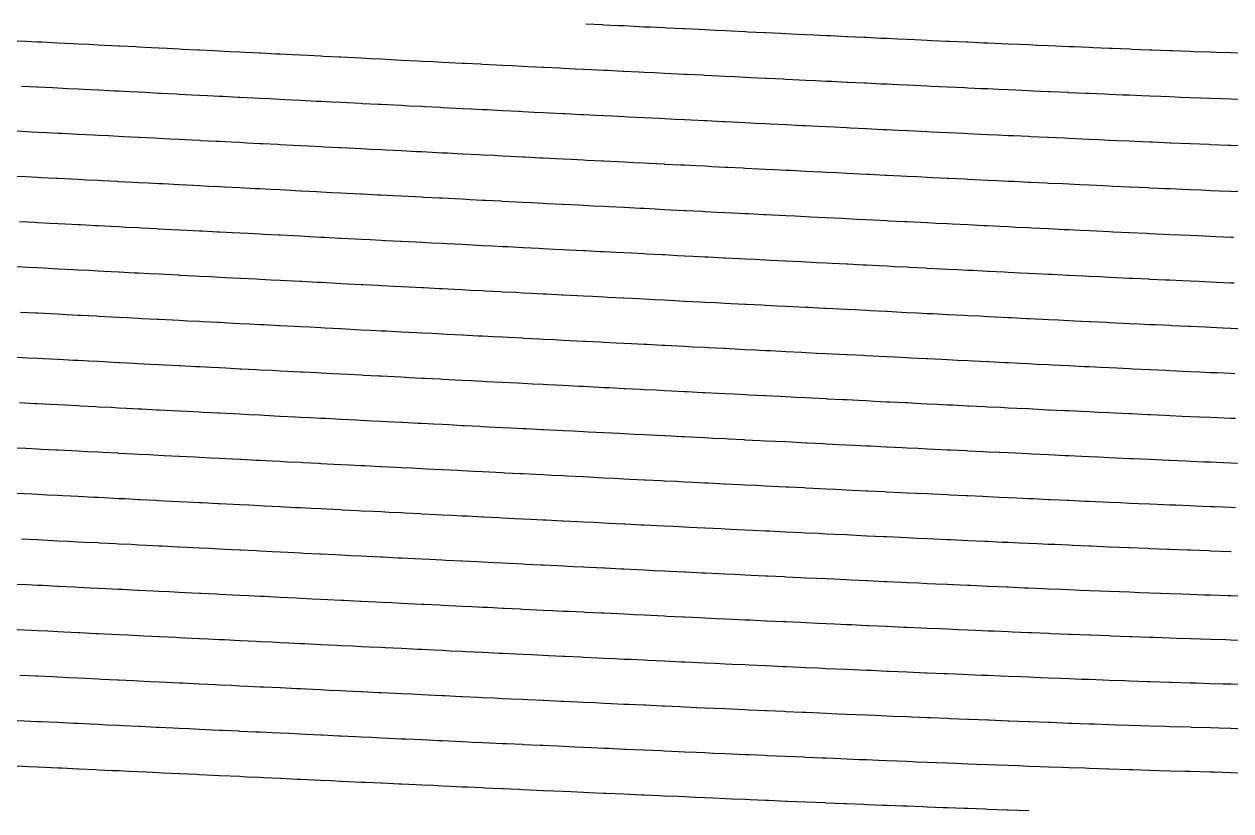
# Model space of a CAD drawing. Header units: metres. Extents: x 228 to 3387, y 40 to 163.
# Drawn here: x 1664.5 to 1853.2, y 40 to 163 of the extents above; entities that cross this region are included whole.
import ezdxf

# ---------------------------------------------------------------- set-up
doc = ezdxf.new("R2010")
doc.units = ezdxf.units.M
for name, color, linetype in [('Contour_Level_10', 7, 'Continuous'), ('Contour_Level_11', 7, 'Continuous'), ('Contour_Level_12', 7, 'Continuous'), ('Contour_Level_13', 7, 'Continuous'), ('Contour_Level_14', 7, 'Continuous'), ('Contour_Level_15', 7, 'Continuous'), ('Contour_Level_16', 7, 'Continuous'), ('Contour_Level_17', 7, 'Continuous'), ('Contour_Level_18', 7, 'Continuous'), ('Contour_Level_19', 7, 'Continuous'), ('Contour_Level_20', 7, 'Continuous'), ('Contour_Level_21', 7, 'Continuous'), ('Contour_Level_22', 7, 'Continuous'), ('Contour_Level_5', 7, 'Continuous'), ('Contour_Level_6', 7, 'Continuous'), ('Contour_Level_7', 7, 'Continuous'), ('Contour_Level_8', 7, 'Continuous'), ('Contour_Level_9', 7, 'Continuous')]:
    doc.layers.add(name, color=color, linetype=linetype)

msp = doc.modelspace()

# ---------------------------------------------------------------- linework, layer by layer
at = {"layer": 'Contour_Level_10'}
msp.add_lwpolyline([(1853.69, 122.49), (1853.15, 122.52), (1850.93, 122.62), (1849.98, 122.66), (1848.23, 122.74), (1846.82, 122.8), (1845.57, 122.86), (1843.66, 122.95), (1842.95, 122.98), (1840.5, 123.1), (1840.35, 123.11), (1837.78, 123.23), (1837.34, 123.25), (1835.24, 123.35), (1834.17, 123.41), (1832.7, 123.48), (1831.01, 123.56), (1830.18, 123.6), (1827.85, 123.72), (1827.68, 123.72), (1825.18, 123.85), (1824.69, 123.87), (1822.69, 123.97), (1821.53, 124.03), (1820.21, 124.09), (1818.37, 124.18), (1817.74, 124.22), (1815.27, 124.34), (1815.2, 124.34), (1812.81, 124.46), (1812.04, 124.5), (1810.36, 124.59), (1808.88, 124.66), (1807.91, 124.71), (1805.72, 124.82), (1805.46, 124.83), (1803.01, 124.95), (1802.56, 124.98), (1800.57, 125.08), (1799.4, 125.14), (1798.14, 125.2), (1796.23, 125.3), (1795.7, 125.32), (1793.27, 125.45), (1793.07, 125.46), (1790.84, 125.57), (1789.91, 125.62), (1788.41, 125.69), (1786.75, 125.78), (1785.99, 125.82), (1783.59, 125.94), (1783.56, 125.94), (1781.14, 126.06), (1780.43, 126.1), (1778.72, 126.19), (1777.26, 126.26), (1776.31, 126.31), (1774.1, 126.42), (1773.89, 126.43), (1771.47, 126.56), (1770.94, 126.58), (1769.06, 126.68), (1767.78, 126.74), (1766.65, 126.8), (1764.62, 126.91), (1764.24, 126.92), (1761.83, 127.05), (1761.45, 127.07), (1759.42, 127.17), (1758.29, 127.23), (1757.01, 127.29), (1755.13, 127.39), (1754.61, 127.42), (1752.2, 127.54), (1751.97, 127.55), (1749.8, 127.66), (1748.81, 127.71), (1747.4, 127.79), (1745.65, 127.88), (1744.99, 127.91), (1742.59, 128.03), (1742.48, 128.04), (1740.19, 128.16), (1739.32, 128.2), (1737.79, 128.28), (1736.16, 128.36), (1735.39, 128.4), (1733, 128.53), (1733, 128.53), (1730.6, 128.65), (1729.84, 128.69), (1728.2, 128.77), (1726.68, 128.85), (1725.81, 128.89), (1723.51, 129.01), (1723.41, 129.02), (1721.02, 129.14), (1720.35, 129.18), (1718.63, 129.26), (1717.19, 129.34), (1716.24, 129.39), (1714.03, 129.5), (1713.85, 129.51), (1711.46, 129.63), (1710.87, 129.66), (1709.07, 129.76), (1707.7, 129.83), (1706.68, 129.88), (1704.54, 129.99), (1704.29, 130), (1701.9, 130.13), (1701.38, 130.15), (1699.51, 130.25), (1698.22, 130.32), (1697.13, 130.37), (1695.06, 130.48), (1694.74, 130.5), (1692.36, 130.62), (1691.9, 130.64), (1689.97, 130.74), (1688.73, 130.81), (1687.59, 130.86), (1685.57, 130.97), (1685.21, 130.99), (1682.82, 131.11), (1682.41, 131.13), (1680.44, 131.23), (1679.25, 131.3), (1678.06, 131.36), (1676.09, 131.46), (1675.68, 131.48), (1673.3, 131.6), (1672.93, 131.62), (1670.92, 131.73), (1669.76, 131.79), (1668.54, 131.85), (1666.6, 131.95), (1666.17, 131.97), (1663.79, 132.1)], dxfattribs=at)
at = {"layer": 'Contour_Level_11'}
msp.add_lwpolyline([(1854.66, 115.35), (1853.15, 115.42), (1851.91, 115.47), (1849.98, 115.56), (1849.21, 115.6), (1846.82, 115.71), (1846.56, 115.72), (1843.95, 115.84), (1843.66, 115.86), (1841.37, 115.97), (1840.5, 116.01), (1838.81, 116.09), (1837.34, 116.16), (1836.26, 116.21), (1834.17, 116.31), (1833.74, 116.34), (1831.22, 116.46), (1831.01, 116.47), (1828.72, 116.58), (1827.85, 116.63), (1826.24, 116.71), (1824.69, 116.78), (1823.75, 116.83), (1821.53, 116.94), (1821.28, 116.95), (1818.81, 117.08), (1818.37, 117.1), (1816.35, 117.2), (1815.2, 117.26), (1813.9, 117.32), (1812.04, 117.41), (1811.45, 117.44), (1809, 117.57), (1808.88, 117.57), (1806.56, 117.69), (1805.72, 117.73), (1804.12, 117.81), (1802.56, 117.89), (1801.68, 117.94), (1799.4, 118.05), (1799.25, 118.06), (1796.82, 118.18), (1796.23, 118.21), (1794.39, 118.31), (1793.07, 118.37), (1791.97, 118.43), (1789.91, 118.53), (1789.54, 118.55), (1787.12, 118.68), (1786.75, 118.69), (1784.7, 118.8), (1783.59, 118.86), (1782.29, 118.92), (1780.43, 119.02), (1779.87, 119.05), (1777.45, 119.17), (1777.26, 119.18), (1775.04, 119.29), (1774.1, 119.34), (1772.63, 119.41), (1770.94, 119.5), (1770.22, 119.54), (1767.81, 119.66), (1767.78, 119.66), (1765.4, 119.78), (1764.62, 119.82), (1763, 119.91), (1761.45, 119.99), (1760.59, 120.03), (1758.29, 120.15), (1758.19, 120.15), (1755.79, 120.28), (1755.13, 120.31), (1753.38, 120.4), (1751.97, 120.47), (1750.98, 120.52), (1748.81, 120.63), (1748.58, 120.65), (1746.18, 120.77), (1745.65, 120.8), (1743.79, 120.89), (1742.48, 120.96), (1741.39, 121.02), (1739.32, 121.12), (1738.99, 121.14), (1736.6, 121.26), (1736.16, 121.28), (1734.2, 121.38), (1733, 121.45), (1731.81, 121.51), (1729.84, 121.61), (1729.42, 121.63), (1727.02, 121.75), (1726.68, 121.77), (1724.63, 121.88), (1723.51, 121.93), (1722.24, 122), (1720.35, 122.1), (1719.85, 122.12), (1717.46, 122.25), (1717.19, 122.26), (1715.08, 122.37), (1714.03, 122.42), (1712.69, 122.49), (1710.87, 122.59), (1710.3, 122.62), (1707.92, 122.74), (1707.7, 122.75), (1705.53, 122.86), (1704.54, 122.91), (1703.15, 122.98), (1701.38, 123.08), (1700.76, 123.11), (1698.38, 123.23), (1698.22, 123.24), (1696, 123.35), (1695.06, 123.4), (1693.62, 123.48), (1691.9, 123.57), (1691.24, 123.6), (1688.86, 123.72), (1688.73, 123.73), (1686.48, 123.85), (1685.57, 123.89), (1684.1, 123.97), (1682.41, 124.06), (1681.73, 124.09), (1679.35, 124.22), (1679.25, 124.22), (1676.97, 124.34), (1676.09, 124.39), (1674.6, 124.46), (1672.93, 124.55), (1672.22, 124.59), (1669.85, 124.71), (1669.76, 124.71), (1667.48, 124.83), (1666.6, 124.88), (1665.1, 124.95), (1663.44, 125.04)], dxfattribs=at)
at = {"layer": 'Contour_Level_12'}
msp.add_lwpolyline([(1853.79, 108.33), (1853.15, 108.36), (1851.05, 108.46), (1849.98, 108.5), (1848.35, 108.58), (1846.82, 108.65), (1845.69, 108.7), (1843.66, 108.8), (1843.07, 108.83), (1840.5, 108.95), (1840.47, 108.95), (1837.9, 109.07), (1837.34, 109.1), (1835.34, 109.2), (1834.17, 109.25), (1832.81, 109.32), (1831.01, 109.41), (1830.28, 109.44), (1827.85, 109.56), (1827.77, 109.56), (1825.27, 109.69), (1824.69, 109.72), (1822.78, 109.81), (1821.53, 109.87), (1820.29, 109.93), (1818.37, 110.03), (1817.82, 110.06), (1815.35, 110.18), (1815.2, 110.19), (1812.88, 110.3), (1812.04, 110.35), (1810.42, 110.43), (1808.88, 110.5), (1807.97, 110.55), (1805.72, 110.66), (1805.52, 110.67), (1803.07, 110.8), (1802.56, 110.82), (1800.63, 110.92), (1799.4, 110.98), (1798.19, 111.04), (1796.23, 111.14), (1795.76, 111.17), (1793.32, 111.29), (1793.07, 111.3), (1790.89, 111.41), (1789.91, 111.46), (1788.47, 111.53), (1786.75, 111.62), (1786.04, 111.66), (1783.62, 111.78), (1783.59, 111.78), (1781.2, 111.9), (1780.43, 111.94), (1778.78, 112.03), (1777.26, 112.1), (1776.36, 112.15), (1774.1, 112.27), (1773.94, 112.27), (1771.53, 112.4), (1770.94, 112.43), (1769.11, 112.52), (1767.78, 112.59), (1766.7, 112.64), (1764.62, 112.75), (1764.29, 112.77), (1761.88, 112.89), (1761.45, 112.91), (1759.48, 113.01), (1758.29, 113.07), (1757.07, 113.14), (1755.13, 113.23), (1754.66, 113.26), (1752.26, 113.38), (1751.97, 113.4), (1749.86, 113.5), (1748.81, 113.56), (1747.45, 113.63), (1745.65, 113.72), (1745.05, 113.75), (1742.65, 113.87), (1742.48, 113.88), (1740.26, 114), (1739.32, 114.04), (1737.86, 114.12), (1736.16, 114.21), (1735.46, 114.24), (1733.06, 114.37), (1733, 114.37), (1730.67, 114.49), (1729.84, 114.53), (1728.28, 114.61), (1726.68, 114.69), (1725.88, 114.74), (1723.51, 114.86), (1723.49, 114.86), (1721.1, 114.98), (1720.35, 115.02), (1718.71, 115.11), (1717.19, 115.18), (1716.32, 115.23), (1714.03, 115.35), (1713.93, 115.35), (1711.54, 115.47), (1710.87, 115.51), (1709.16, 115.6), (1707.7, 115.67), (1706.77, 115.72), (1704.54, 115.84), (1704.38, 115.84), (1702, 115.97), (1701.38, 116), (1699.62, 116.09), (1698.22, 116.16), (1697.23, 116.21), (1695.06, 116.33), (1694.85, 116.34), (1692.47, 116.46), (1691.9, 116.49), (1690.09, 116.58), (1688.73, 116.65), (1687.71, 116.71), (1685.57, 116.82), (1685.33, 116.83), (1682.95, 116.95), (1682.41, 116.98), (1680.58, 117.08), (1679.25, 117.14), (1678.2, 117.2), (1676.09, 117.31), (1675.82, 117.32), (1673.45, 117.44), (1672.93, 117.47), (1671.08, 117.57), (1669.76, 117.64), (1668.7, 117.69), (1666.6, 117.8), (1666.33, 117.81), (1663.96, 117.94)], dxfattribs=at)
at = {"layer": 'Contour_Level_13'}
msp.add_lwpolyline([(1853.9, 101.32), (1853.15, 101.35), (1851.07, 101.44), (1849.98, 101.49), (1848.3, 101.56), (1846.82, 101.63), (1845.57, 101.68), (1843.66, 101.77), (1842.88, 101.81), (1840.5, 101.92), (1840.22, 101.93), (1837.6, 102.05), (1837.34, 102.07), (1834.99, 102.18), (1834.17, 102.22), (1832.41, 102.3), (1831.01, 102.37), (1829.84, 102.42), (1827.85, 102.52), (1827.29, 102.55), (1824.75, 102.67), (1824.69, 102.67), (1822.22, 102.79), (1821.53, 102.83), (1819.71, 102.92), (1818.37, 102.98), (1817.2, 103.04), (1815.2, 103.14), (1814.7, 103.16), (1812.21, 103.29), (1812.04, 103.29), (1809.73, 103.41), (1808.88, 103.45), (1807.25, 103.53), (1805.72, 103.61), (1804.78, 103.65), (1802.56, 103.77), (1802.31, 103.78), (1799.85, 103.9), (1799.4, 103.92), (1797.39, 104.02), (1796.23, 104.08), (1794.94, 104.15), (1793.07, 104.24), (1792.49, 104.27), (1790.04, 104.39), (1789.91, 104.4), (1787.6, 104.52), (1786.75, 104.56), (1785.16, 104.64), (1783.59, 104.72), (1782.72, 104.76), (1780.43, 104.88), (1780.28, 104.89), (1777.85, 105.01), (1777.26, 105.04), (1775.42, 105.13), (1774.1, 105.2), (1772.99, 105.26), (1770.94, 105.36), (1770.57, 105.38), (1768.14, 105.5), (1767.78, 105.52), (1765.72, 105.62), (1764.62, 105.68), (1763.3, 105.75), (1761.45, 105.84), (1760.88, 105.87), (1758.47, 105.99), (1758.29, 106), (1756.05, 106.12), (1755.13, 106.16), (1753.64, 106.24), (1751.97, 106.33), (1751.23, 106.36), (1748.81, 106.49), (1748.81, 106.49), (1746.41, 106.61), (1745.65, 106.65), (1744, 106.73), (1742.48, 106.81), (1741.59, 106.86), (1739.32, 106.97), (1739.18, 106.98), (1736.78, 107.1), (1736.16, 107.13), (1734.38, 107.23), (1733, 107.3), (1731.97, 107.35), (1729.84, 107.46), (1729.57, 107.47), (1727.17, 107.59), (1726.68, 107.62), (1724.77, 107.72), (1723.51, 107.78), (1722.38, 107.84), (1720.35, 107.94), (1719.98, 107.96), (1717.58, 108.09), (1717.19, 108.11), (1715.19, 108.21), (1714.03, 108.27), (1712.79, 108.33), (1710.87, 108.43), (1710.4, 108.46), (1708.01, 108.58), (1707.7, 108.6), (1705.62, 108.7), (1704.54, 108.76), (1703.23, 108.83), (1701.38, 108.92), (1700.84, 108.95), (1698.45, 109.07), (1698.22, 109.08), (1696.06, 109.2), (1695.06, 109.25), (1693.68, 109.32), (1691.9, 109.41), (1691.29, 109.44), (1688.9, 109.56), (1688.73, 109.57), (1686.52, 109.69), (1685.57, 109.74), (1684.14, 109.81), (1682.41, 109.9), (1681.76, 109.93), (1679.37, 110.06), (1679.25, 110.06), (1676.99, 110.18), (1676.09, 110.23), (1674.61, 110.3), (1672.93, 110.39), (1672.23, 110.43), (1669.86, 110.55), (1669.76, 110.55), (1667.48, 110.67), (1666.6, 110.72), (1665.1, 110.8), (1663.44, 110.88)], dxfattribs=at)
at = {"layer": 'Contour_Level_14'}
msp.add_lwpolyline([(1855.03, 94.3), (1853.15, 94.37), (1852.01, 94.42), (1849.98, 94.5), (1849.07, 94.54), (1846.82, 94.64), (1846.19, 94.67), (1843.66, 94.78), (1843.38, 94.79), (1840.61, 94.91), (1840.5, 94.92), (1837.88, 95.04), (1837.34, 95.06), (1835.19, 95.16), (1834.17, 95.21), (1832.52, 95.28), (1831.01, 95.35), (1829.88, 95.41), (1827.85, 95.5), (1827.26, 95.53), (1824.69, 95.65), (1824.65, 95.65), (1822.07, 95.77), (1821.53, 95.8), (1819.5, 95.9), (1818.37, 95.95), (1816.94, 96.02), (1815.2, 96.1), (1814.39, 96.14), (1812.04, 96.26), (1811.86, 96.27), (1809.33, 96.39), (1808.88, 96.41), (1806.82, 96.51), (1805.72, 96.57), (1804.31, 96.64), (1802.56, 96.72), (1801.8, 96.76), (1799.4, 96.88), (1799.31, 96.88), (1796.82, 97.01), (1796.23, 97.04), (1794.34, 97.13), (1793.07, 97.19), (1791.86, 97.25), (1789.91, 97.35), (1789.39, 97.38), (1786.92, 97.5), (1786.75, 97.51), (1784.46, 97.62), (1783.59, 97.67), (1782, 97.74), (1780.43, 97.82), (1779.54, 97.87), (1777.26, 97.98), (1777.08, 97.99), (1774.63, 98.11), (1774.1, 98.14), (1772.19, 98.24), (1770.94, 98.3), (1769.74, 98.36), (1767.78, 98.46), (1767.3, 98.48), (1764.86, 98.61), (1764.62, 98.62), (1762.43, 98.73), (1761.45, 98.78), (1759.99, 98.85), (1758.29, 98.94), (1757.56, 98.98), (1755.13, 99.1), (1755.13, 99.1), (1752.7, 99.22), (1751.97, 99.26), (1750.27, 99.35), (1748.81, 99.42), (1747.85, 99.47), (1745.65, 99.58), (1745.43, 99.59), (1743.01, 99.71), (1742.48, 99.74), (1740.59, 99.84), (1739.32, 99.9), (1738.17, 99.96), (1736.16, 100.06), (1735.75, 100.08), (1733.34, 100.21), (1733, 100.22), (1730.92, 100.33), (1729.84, 100.39), (1728.51, 100.45), (1726.68, 100.55), (1726.1, 100.58), (1723.69, 100.7), (1723.51, 100.71), (1721.28, 100.82), (1720.35, 100.87), (1718.88, 100.95), (1717.19, 101.03), (1716.47, 101.07), (1714.06, 101.19), (1714.03, 101.19), (1711.66, 101.32), (1710.87, 101.36), (1709.26, 101.44), (1707.7, 101.52), (1706.86, 101.56), (1704.54, 101.68), (1704.46, 101.68), (1702.06, 101.81), (1701.38, 101.84), (1699.66, 101.93), (1698.22, 102), (1697.26, 102.05), (1695.06, 102.17), (1694.86, 102.18), (1692.47, 102.3), (1691.9, 102.33), (1690.07, 102.42), (1688.73, 102.49), (1687.68, 102.55), (1685.57, 102.65), (1685.28, 102.67), (1682.89, 102.79), (1682.41, 102.82), (1680.5, 102.92), (1679.25, 102.98), (1678.11, 103.04), (1676.09, 103.14), (1675.72, 103.16), (1673.33, 103.29), (1672.93, 103.31), (1670.94, 103.41), (1669.76, 103.47), (1668.56, 103.53), (1666.6, 103.63), (1666.17, 103.65), (1663.78, 103.78)], dxfattribs=at)
at = {"layer": 'Contour_Level_15'}
msp.add_lwpolyline([(1853.91, 87.4), (1853.15, 87.43), (1850.69, 87.53), (1849.98, 87.55), (1847.58, 87.65), (1846.82, 87.68), (1844.57, 87.77), (1843.66, 87.81), (1841.63, 87.89), (1840.5, 87.94), (1838.75, 88.02), (1837.34, 88.08), (1835.92, 88.14), (1834.17, 88.22), (1833.13, 88.26), (1831.01, 88.36), (1830.37, 88.39), (1827.85, 88.5), (1827.65, 88.51), (1824.96, 88.63), (1824.69, 88.65), (1822.29, 88.76), (1821.53, 88.79), (1819.64, 88.88), (1818.37, 88.94), (1817.02, 89), (1815.2, 89.09), (1814.4, 89.13), (1812.04, 89.24), (1811.81, 89.25), (1809.22, 89.37), (1808.88, 89.39), (1806.65, 89.5), (1805.72, 89.54), (1804.09, 89.62), (1802.56, 89.69), (1801.55, 89.74), (1799.4, 89.85), (1799, 89.86), (1796.47, 89.99), (1796.23, 90), (1793.95, 90.11), (1793.07, 90.15), (1791.44, 90.23), (1789.91, 90.31), (1788.93, 90.36), (1786.75, 90.46), (1786.42, 90.48), (1783.93, 90.6), (1783.59, 90.62), (1781.43, 90.73), (1780.43, 90.78), (1778.95, 90.85), (1777.26, 90.93), (1776.46, 90.97), (1774.1, 91.09), (1773.99, 91.1), (1771.51, 91.22), (1770.94, 91.25), (1769.04, 91.34), (1767.78, 91.41), (1766.58, 91.47), (1764.62, 91.56), (1764.11, 91.59), (1761.65, 91.71), (1761.45, 91.72), (1759.2, 91.83), (1758.29, 91.88), (1756.74, 91.96), (1755.13, 92.04), (1754.29, 92.08), (1751.97, 92.2), (1751.84, 92.2), (1749.4, 92.33), (1748.81, 92.36), (1746.96, 92.45), (1745.65, 92.52), (1744.51, 92.57), (1742.48, 92.68), (1742.07, 92.7), (1739.64, 92.82), (1739.32, 92.84), (1737.2, 92.94), (1736.16, 93), (1734.77, 93.07), (1733, 93.16), (1732.34, 93.19), (1729.91, 93.31), (1729.84, 93.32), (1727.48, 93.44), (1726.68, 93.48), (1725.05, 93.56), (1723.51, 93.64), (1722.63, 93.68), (1720.35, 93.8), (1720.2, 93.8), (1717.78, 93.93), (1717.19, 93.96), (1715.36, 94.05), (1714.03, 94.12), (1712.94, 94.17), (1710.87, 94.28), (1710.52, 94.3), (1708.11, 94.42), (1707.7, 94.44), (1705.69, 94.54), (1704.54, 94.6), (1703.28, 94.67), (1701.38, 94.76), (1700.86, 94.79), (1698.45, 94.91), (1698.22, 94.92), (1696.04, 95.04), (1695.06, 95.09), (1693.63, 95.16), (1691.9, 95.25), (1691.22, 95.28), (1688.81, 95.41), (1688.73, 95.41), (1686.4, 95.53), (1685.57, 95.57), (1684, 95.65), (1682.41, 95.73), (1681.59, 95.77), (1679.25, 95.89), (1679.19, 95.9), (1676.78, 96.02), (1676.09, 96.06), (1674.38, 96.14), (1672.93, 96.22), (1671.98, 96.27), (1669.76, 96.38), (1669.57, 96.39), (1667.17, 96.51), (1666.6, 96.54), (1664.77, 96.64), (1663.44, 96.7)], dxfattribs=at)
at = {"layer": 'Contour_Level_16'}
msp.add_lwpolyline([(1853.21, 80.51), (1853.15, 80.51), (1849.98, 80.62), (1849.75, 80.63), (1846.82, 80.74), (1846.45, 80.75), (1843.66, 80.86), (1843.26, 80.88), (1840.5, 80.99), (1840.17, 81), (1837.34, 81.12), (1837.15, 81.12), (1834.2, 81.25), (1834.17, 81.25), (1831.31, 81.37), (1831.01, 81.38), (1828.46, 81.49), (1827.85, 81.52), (1825.65, 81.62), (1824.69, 81.66), (1822.88, 81.74), (1821.53, 81.8), (1820.13, 81.86), (1818.37, 81.94), (1817.41, 81.98), (1815.2, 82.09), (1814.71, 82.11), (1812.04, 82.23), (1812.04, 82.23), (1809.38, 82.35), (1808.88, 82.38), (1806.74, 82.48), (1805.72, 82.53), (1804.12, 82.6), (1802.56, 82.67), (1801.51, 82.72), (1799.4, 82.82), (1798.92, 82.85), (1796.33, 82.97), (1796.23, 82.97), (1793.76, 83.09), (1793.07, 83.13), (1791.19, 83.22), (1789.91, 83.28), (1788.64, 83.34), (1786.75, 83.43), (1786.09, 83.46), (1783.59, 83.58), (1783.55, 83.59), (1781.02, 83.71), (1780.43, 83.74), (1778.5, 83.83), (1777.26, 83.89), (1775.98, 83.95), (1774.1, 84.05), (1773.47, 84.08), (1770.96, 84.2), (1770.94, 84.2), (1768.46, 84.32), (1767.78, 84.36), (1765.96, 84.45), (1764.62, 84.51), (1763.47, 84.57), (1761.45, 84.67), (1760.98, 84.69), (1758.49, 84.82), (1758.29, 84.83), (1756.01, 84.94), (1755.13, 84.98), (1753.53, 85.06), (1751.97, 85.14), (1751.06, 85.19), (1748.81, 85.3), (1748.59, 85.31), (1746.12, 85.43), (1745.65, 85.46), (1743.66, 85.56), (1742.48, 85.61), (1741.19, 85.68), (1739.32, 85.77), (1738.73, 85.8), (1736.28, 85.92), (1736.16, 85.93), (1733.82, 86.05), (1733, 86.09), (1731.37, 86.17), (1729.84, 86.25), (1728.92, 86.29), (1726.68, 86.41), (1726.47, 86.42), (1724.02, 86.54), (1723.51, 86.57), (1721.58, 86.66), (1720.35, 86.73), (1719.14, 86.79), (1717.19, 86.88), (1716.69, 86.91), (1714.25, 87.03), (1714.03, 87.04), (1711.82, 87.16), (1710.87, 87.2), (1709.38, 87.28), (1707.7, 87.36), (1706.94, 87.4), (1704.54, 87.52), (1704.51, 87.53), (1702.08, 87.65), (1701.38, 87.68), (1699.65, 87.77), (1698.22, 87.84), (1697.21, 87.89), (1695.06, 88), (1694.79, 88.02), (1692.36, 88.14), (1691.9, 88.16), (1689.93, 88.26), (1688.73, 88.32), (1687.5, 88.39), (1685.57, 88.49), (1685.08, 88.51), (1682.65, 88.63), (1682.41, 88.65), (1680.23, 88.76), (1679.25, 88.81), (1677.8, 88.88), (1676.09, 88.97), (1675.38, 89), (1672.96, 89.13), (1672.93, 89.13), (1670.54, 89.25), (1669.76, 89.29), (1668.12, 89.37), (1666.6, 89.45), (1665.69, 89.5), (1663.44, 89.61)], dxfattribs=at)
at = {"layer": 'Contour_Level_17'}
msp.add_lwpolyline([(1856.31, 73.5), (1853.15, 73.6), (1852.76, 73.61), (1849.98, 73.7), (1849.05, 73.74), (1846.82, 73.81), (1845.53, 73.86), (1843.66, 73.93), (1842.16, 73.98), (1840.5, 74.04), (1838.91, 74.11), (1837.34, 74.17), (1835.75, 74.23), (1834.17, 74.29), (1832.67, 74.35), (1831.01, 74.42), (1829.66, 74.47), (1827.85, 74.55), (1826.71, 74.6), (1824.69, 74.68), (1823.8, 74.72), (1821.53, 74.82), (1820.93, 74.84), (1818.37, 74.96), (1818.1, 74.97), (1815.3, 75.09), (1815.2, 75.09), (1812.53, 75.21), (1812.04, 75.24), (1809.79, 75.34), (1808.88, 75.38), (1807.07, 75.46), (1805.72, 75.52), (1804.37, 75.58), (1802.56, 75.67), (1801.69, 75.71), (1799.4, 75.81), (1799.02, 75.83), (1796.38, 75.95), (1796.23, 75.96), (1793.74, 76.08), (1793.07, 76.11), (1791.12, 76.2), (1789.91, 76.26), (1788.51, 76.32), (1786.75, 76.4), (1785.91, 76.44), (1783.59, 76.56), (1783.32, 76.57), (1780.75, 76.69), (1780.43, 76.71), (1778.18, 76.81), (1777.26, 76.86), (1775.61, 76.94), (1774.1, 77.01), (1773.06, 77.06), (1770.94, 77.16), (1770.51, 77.18), (1767.97, 77.31), (1767.78, 77.32), (1765.44, 77.43), (1764.62, 77.47), (1762.91, 77.55), (1761.45, 77.62), (1760.38, 77.68), (1758.29, 77.78), (1757.87, 77.8), (1755.35, 77.92), (1755.13, 77.93), (1752.84, 78.05), (1751.97, 78.09), (1750.34, 78.17), (1748.81, 78.24), (1747.84, 78.29), (1745.65, 78.4), (1745.34, 78.41), (1742.85, 78.54), (1742.48, 78.56), (1740.36, 78.66), (1739.32, 78.71), (1737.87, 78.78), (1736.16, 78.87), (1735.39, 78.91), (1733, 79.03), (1732.9, 79.03), (1730.43, 79.15), (1729.84, 79.18), (1727.95, 79.28), (1726.68, 79.34), (1725.48, 79.4), (1723.51, 79.5), (1723, 79.52), (1720.54, 79.65), (1720.35, 79.65), (1718.07, 79.77), (1717.19, 79.81), (1715.6, 79.89), (1714.03, 79.97), (1713.14, 80.02), (1710.87, 80.13), (1710.68, 80.14), (1708.22, 80.26), (1707.7, 80.29), (1705.76, 80.38), (1704.54, 80.45), (1703.3, 80.51), (1701.38, 80.6), (1700.85, 80.63), (1698.39, 80.75), (1698.22, 80.76), (1695.94, 80.88), (1695.06, 80.92), (1693.49, 81), (1691.9, 81.08), (1691.04, 81.12), (1688.73, 81.24), (1688.59, 81.25), (1686.14, 81.37), (1685.57, 81.4), (1683.69, 81.49), (1682.41, 81.56), (1681.24, 81.62), (1679.25, 81.72), (1678.8, 81.74), (1676.35, 81.86), (1676.09, 81.88), (1673.9, 81.98), (1672.93, 82.03), (1671.46, 82.11), (1669.76, 82.19), (1669.01, 82.23), (1666.6, 82.35), (1666.57, 82.35), (1664.12, 82.48)], dxfattribs=at)
at = {"layer": 'Contour_Level_18'}
msp.add_lwpolyline([(1856.31, 66.6), (1853.15, 66.69), (1852.39, 66.72), (1849.98, 66.79), (1848.43, 66.84), (1846.82, 66.89), (1844.7, 66.96), (1843.66, 67), (1841.15, 67.09), (1840.5, 67.11), (1837.73, 67.21), (1837.34, 67.22), (1834.43, 67.33), (1834.17, 67.34), (1831.22, 67.46), (1831.01, 67.46), (1828.09, 67.58), (1827.85, 67.59), (1825.03, 67.7), (1824.69, 67.72), (1822.02, 67.83), (1821.53, 67.85), (1819.06, 67.95), (1818.37, 67.98), (1816.15, 68.07), (1815.2, 68.11), (1813.27, 68.2), (1812.04, 68.25), (1810.43, 68.32), (1808.88, 68.39), (1807.61, 68.44), (1805.72, 68.52), (1804.82, 68.56), (1802.56, 68.67), (1802.06, 68.69), (1799.4, 68.81), (1799.31, 68.81), (1796.59, 68.93), (1796.23, 68.95), (1793.89, 69.06), (1793.07, 69.09), (1791.2, 69.18), (1789.91, 69.24), (1788.53, 69.3), (1786.75, 69.39), (1785.87, 69.43), (1783.59, 69.53), (1783.22, 69.55), (1780.59, 69.67), (1780.43, 69.68), (1777.97, 69.8), (1777.26, 69.83), (1775.36, 69.92), (1774.1, 69.98), (1772.76, 70.04), (1770.94, 70.13), (1770.16, 70.17), (1767.78, 70.28), (1767.58, 70.29), (1765, 70.41), (1764.62, 70.43), (1762.43, 70.53), (1761.45, 70.58), (1759.86, 70.66), (1758.29, 70.73), (1757.31, 70.78), (1755.13, 70.89), (1754.75, 70.9), (1752.21, 71.03), (1751.97, 71.04), (1749.67, 71.15), (1748.81, 71.19), (1747.13, 71.27), (1745.65, 71.35), (1744.6, 71.4), (1742.48, 71.5), (1742.07, 71.52), (1739.55, 71.64), (1739.32, 71.65), (1737.03, 71.77), (1736.16, 71.81), (1734.52, 71.89), (1733, 71.96), (1732.01, 72.01), (1729.84, 72.12), (1729.5, 72.14), (1726.99, 72.26), (1726.68, 72.27), (1724.49, 72.38), (1723.51, 72.43), (1721.99, 72.5), (1720.35, 72.59), (1719.49, 72.63), (1717.19, 72.74), (1717, 72.75), (1714.5, 72.87), (1714.03, 72.9), (1712.01, 73), (1710.87, 73.05), (1709.53, 73.12), (1707.7, 73.21), (1707.04, 73.24), (1704.55, 73.37), (1704.54, 73.37), (1702.07, 73.49), (1701.38, 73.52), (1699.59, 73.61), (1698.22, 73.68), (1697.11, 73.74), (1695.06, 73.84), (1694.63, 73.86), (1692.15, 73.98), (1691.9, 73.99), (1689.67, 74.11), (1688.73, 74.15), (1687.19, 74.23), (1685.57, 74.31), (1684.72, 74.35), (1682.41, 74.47), (1682.24, 74.47), (1679.77, 74.6), (1679.25, 74.62), (1677.29, 74.72), (1676.09, 74.78), (1674.82, 74.84), (1672.93, 74.94), (1672.34, 74.97), (1669.87, 75.09), (1669.76, 75.1), (1667.39, 75.21), (1666.6, 75.25), (1664.92, 75.34), (1663.44, 75.41)], dxfattribs=at)
at = {"layer": 'Contour_Level_19'}
msp.add_lwpolyline([(1856.31, 59.7), (1853.15, 59.79), (1851.95, 59.82), (1849.98, 59.88), (1847.77, 59.95), (1846.82, 59.97), (1843.85, 60.07), (1843.66, 60.07), (1840.5, 60.18), (1840.13, 60.19), (1837.34, 60.29), (1836.57, 60.32), (1834.17, 60.4), (1833.14, 60.44), (1831.01, 60.52), (1829.81, 60.56), (1827.85, 60.64), (1826.56, 60.68), (1824.69, 60.76), (1823.39, 60.81), (1821.53, 60.88), (1820.28, 60.93), (1818.37, 61.01), (1817.23, 61.05), (1815.2, 61.14), (1814.22, 61.18), (1812.04, 61.27), (1811.26, 61.3), (1808.88, 61.4), (1808.34, 61.42), (1805.72, 61.54), (1805.45, 61.55), (1802.59, 61.67), (1802.56, 61.67), (1799.76, 61.79), (1799.4, 61.81), (1796.96, 61.92), (1796.23, 61.95), (1794.18, 62.04), (1793.07, 62.09), (1791.42, 62.16), (1789.91, 62.23), (1788.67, 62.29), (1786.75, 62.37), (1785.95, 62.41), (1783.59, 62.52), (1783.24, 62.53), (1780.54, 62.65), (1780.43, 62.66), (1777.86, 62.78), (1777.26, 62.81), (1775.2, 62.9), (1774.1, 62.95), (1772.54, 63.02), (1770.94, 63.1), (1769.89, 63.15), (1767.78, 63.25), (1767.26, 63.27), (1764.63, 63.39), (1764.62, 63.39), (1762.01, 63.52), (1761.45, 63.54), (1759.41, 63.64), (1758.29, 63.69), (1756.8, 63.76), (1755.13, 63.84), (1754.21, 63.89), (1751.97, 63.99), (1751.62, 64.01), (1749.04, 64.13), (1748.81, 64.14), (1746.47, 64.26), (1745.65, 64.29), (1743.9, 64.38), (1742.48, 64.45), (1741.33, 64.5), (1739.32, 64.6), (1738.77, 64.62), (1736.22, 64.75), (1736.16, 64.75), (1733.67, 64.87), (1733, 64.9), (1731.12, 64.99), (1729.84, 65.06), (1728.58, 65.12), (1726.68, 65.21), (1726.04, 65.24), (1723.51, 65.36), (1723.5, 65.36), (1720.97, 65.49), (1720.35, 65.52), (1718.44, 65.61), (1717.19, 65.67), (1715.91, 65.73), (1714.03, 65.82), (1713.39, 65.86), (1710.87, 65.98), (1710.87, 65.98), (1708.35, 66.1), (1707.7, 66.13), (1705.83, 66.23), (1704.54, 66.29), (1703.31, 66.35), (1701.38, 66.44), (1700.8, 66.47), (1698.29, 66.59), (1698.22, 66.6), (1695.77, 66.72), (1695.06, 66.75), (1693.26, 66.84), (1691.9, 66.91), (1690.75, 66.96), (1688.73, 67.06), (1688.25, 67.09), (1685.74, 67.21), (1685.57, 67.22), (1683.23, 67.33), (1682.41, 67.37), (1680.72, 67.46), (1679.25, 67.53), (1678.22, 67.58), (1676.09, 67.68), (1675.71, 67.7), (1673.2, 67.83), (1672.93, 67.84), (1670.7, 67.95), (1669.76, 67.99), (1668.19, 68.07), (1666.6, 68.15), (1665.68, 68.2), (1663.44, 68.31)], dxfattribs=at)
at = {"layer": 'Contour_Level_20'}
msp.add_lwpolyline([(1856.08, 52.8), (1853.15, 52.88), (1851.37, 52.93), (1849.98, 52.97), (1847, 53.05), (1846.82, 53.06), (1843.66, 53.15), (1842.92, 53.17), (1840.5, 53.25), (1839.06, 53.3), (1837.34, 53.35), (1835.36, 53.42), (1834.17, 53.46), (1831.8, 53.54), (1831.01, 53.57), (1828.34, 53.67), (1827.85, 53.68), (1824.99, 53.79), (1824.69, 53.8), (1821.71, 53.91), (1821.53, 53.92), (1818.51, 54.04), (1818.37, 54.04), (1815.37, 54.16), (1815.2, 54.17), (1812.28, 54.28), (1812.04, 54.29), (1809.24, 54.41), (1808.88, 54.42), (1806.24, 54.53), (1805.72, 54.55), (1803.28, 54.65), (1802.56, 54.68), (1800.36, 54.77), (1799.4, 54.82), (1797.46, 54.9), (1796.23, 54.95), (1794.59, 55.02), (1793.07, 55.09), (1791.75, 55.14), (1789.91, 55.22), (1788.93, 55.27), (1786.75, 55.36), (1786.13, 55.39), (1783.59, 55.5), (1783.35, 55.51), (1780.59, 55.64), (1780.43, 55.64), (1777.84, 55.76), (1777.26, 55.79), (1775.11, 55.88), (1774.1, 55.93), (1772.4, 56.01), (1770.94, 56.07), (1769.7, 56.13), (1767.78, 56.22), (1767.01, 56.25), (1764.62, 56.36), (1764.33, 56.38), (1761.66, 56.5), (1761.45, 56.51), (1759, 56.62), (1758.29, 56.65), (1756.35, 56.74), (1755.13, 56.8), (1753.71, 56.87), (1751.97, 56.95), (1751.07, 56.99), (1748.81, 57.1), (1748.45, 57.11), (1745.83, 57.24), (1745.65, 57.25), (1743.22, 57.36), (1742.48, 57.39), (1740.61, 57.48), (1739.32, 57.54), (1738.01, 57.61), (1736.16, 57.69), (1735.42, 57.73), (1733, 57.84), (1732.83, 57.85), (1730.24, 57.98), (1729.84, 58), (1727.66, 58.1), (1726.68, 58.15), (1725.08, 58.22), (1723.51, 58.3), (1722.51, 58.35), (1720.35, 58.45), (1719.94, 58.47), (1717.38, 58.59), (1717.19, 58.6), (1714.81, 58.71), (1714.03, 58.75), (1712.25, 58.84), (1710.87, 58.9), (1709.7, 58.96), (1707.7, 59.06), (1707.14, 59.08), (1704.59, 59.21), (1704.54, 59.21), (1702.04, 59.33), (1701.38, 59.36), (1699.49, 59.45), (1698.22, 59.51), (1696.94, 59.58), (1695.06, 59.67), (1694.39, 59.7), (1691.9, 59.82), (1691.85, 59.82), (1689.3, 59.95), (1688.73, 59.97), (1686.76, 60.07), (1685.57, 60.13), (1684.22, 60.19), (1682.41, 60.28), (1681.67, 60.32), (1679.25, 60.43), (1679.13, 60.44), (1676.59, 60.56), (1676.09, 60.59), (1674.04, 60.68), (1672.93, 60.74), (1671.5, 60.81), (1669.76, 60.89), (1668.95, 60.93), (1666.6, 61.04), (1666.41, 61.05), (1663.86, 61.18)], dxfattribs=at)
at = {"layer": 'Contour_Level_21'}
msp.add_lwpolyline([(1855.44, 45.91), (1853.15, 45.97), (1850.56, 46.03), (1849.98, 46.05), (1846.82, 46.13), (1846.06, 46.16), (1843.66, 46.23), (1841.85, 46.28), (1840.5, 46.32), (1837.85, 46.4), (1837.34, 46.42), (1834.17, 46.52), (1834.03, 46.53), (1831.01, 46.63), (1830.36, 46.65), (1827.85, 46.73), (1826.81, 46.77), (1824.69, 46.85), (1823.35, 46.89), (1821.53, 46.96), (1819.98, 47.02), (1818.37, 47.08), (1816.69, 47.14), (1815.2, 47.2), (1813.46, 47.26), (1812.04, 47.32), (1810.29, 47.39), (1808.88, 47.44), (1807.18, 47.51), (1805.72, 47.57), (1804.1, 47.63), (1802.56, 47.7), (1801.07, 47.76), (1799.4, 47.83), (1798.08, 47.88), (1796.23, 47.96), (1795.11, 48), (1793.07, 48.09), (1792.18, 48.13), (1789.91, 48.22), (1789.28, 48.25), (1786.75, 48.36), (1786.4, 48.37), (1783.59, 48.49), (1783.54, 48.5), (1780.71, 48.62), (1780.43, 48.63), (1777.9, 48.74), (1777.26, 48.77), (1775.1, 48.86), (1774.1, 48.91), (1772.32, 48.99), (1770.94, 49.05), (1769.56, 49.11), (1767.78, 49.19), (1766.81, 49.23), (1764.62, 49.33), (1764.07, 49.36), (1761.45, 49.48), (1761.34, 49.48), (1758.63, 49.6), (1758.29, 49.62), (1755.93, 49.73), (1755.13, 49.76), (1753.24, 49.85), (1751.97, 49.91), (1750.55, 49.97), (1748.81, 50.05), (1747.88, 50.1), (1745.65, 50.2), (1745.21, 50.22), (1742.55, 50.34), (1742.48, 50.35), (1739.9, 50.47), (1739.32, 50.49), (1737.26, 50.59), (1736.16, 50.64), (1734.62, 50.71), (1733, 50.79), (1731.99, 50.83), (1729.84, 50.94), (1729.36, 50.96), (1726.73, 51.08), (1726.68, 51.08), (1724.12, 51.2), (1723.51, 51.23), (1721.5, 51.33), (1720.35, 51.38), (1718.89, 51.45), (1717.19, 51.53), (1716.29, 51.57), (1714.03, 51.68), (1713.69, 51.7), (1711.09, 51.82), (1710.87, 51.83), (1708.49, 51.94), (1707.7, 51.98), (1705.9, 52.07), (1704.54, 52.13), (1703.3, 52.19), (1701.38, 52.28), (1700.71, 52.31), (1698.22, 52.43), (1698.13, 52.44), (1695.54, 52.56), (1695.06, 52.58), (1692.95, 52.68), (1691.9, 52.73), (1690.37, 52.8), (1688.73, 52.88), (1687.79, 52.93), (1685.57, 53.03), (1685.2, 53.05), (1682.62, 53.17), (1682.41, 53.18), (1680.04, 53.3), (1679.25, 53.33), (1677.46, 53.42), (1676.09, 53.49), (1674.87, 53.54), (1672.93, 53.64), (1672.29, 53.67), (1669.76, 53.79), (1669.7, 53.79), (1667.12, 53.91), (1666.6, 53.94), (1664.53, 54.04), (1663.44, 54.09)], dxfattribs=at)
at = {"layer": 'Contour_Level_22'}
msp.add_lwpolyline([(1821.59, 40), (1821.53, 40), (1818.37, 40.11), (1818.14, 40.12), (1815.2, 40.23), (1814.77, 40.25), (1812.04, 40.35), (1811.46, 40.37), (1808.88, 40.47), (1808.22, 40.49), (1805.72, 40.59), (1805.02, 40.62), (1802.56, 40.71), (1801.88, 40.74), (1799.4, 40.84), (1798.78, 40.86), (1796.23, 40.96), (1795.72, 40.98), (1793.07, 41.09), (1792.7, 41.11), (1789.91, 41.22), (1789.7, 41.23), (1786.75, 41.35), (1786.74, 41.35), (1783.8, 41.48), (1783.59, 41.49), (1780.89, 41.6), (1780.43, 41.62), (1778, 41.72), (1777.26, 41.76), (1775.14, 41.85), (1774.1, 41.89), (1772.29, 41.97), (1770.94, 42.03), (1769.46, 42.09), (1767.78, 42.17), (1766.64, 42.22), (1764.62, 42.31), (1763.85, 42.34), (1761.45, 42.44), (1761.06, 42.46), (1758.29, 42.59), (1758.29, 42.59), (1755.53, 42.71), (1755.13, 42.73), (1752.78, 42.83), (1751.97, 42.87), (1750.05, 42.95), (1748.81, 43.01), (1747.32, 43.08), (1745.65, 43.15), (1744.6, 43.2), (1742.48, 43.3), (1741.89, 43.32), (1739.32, 43.44), (1739.19, 43.45), (1736.5, 43.57), (1736.16, 43.59), (1733.81, 43.69), (1733, 43.73), (1731.14, 43.82), (1729.84, 43.88), (1728.46, 43.94), (1726.68, 44.02), (1725.79, 44.06), (1723.51, 44.17), (1723.13, 44.19), (1720.47, 44.31), (1720.35, 44.31), (1717.82, 44.43), (1717.19, 44.46), (1715.17, 44.56), (1714.03, 44.61), (1712.53, 44.68), (1710.87, 44.76), (1709.88, 44.8), (1707.7, 44.9), (1707.24, 44.92), (1704.61, 45.05), (1704.54, 45.05), (1701.97, 45.17), (1701.38, 45.2), (1699.34, 45.29), (1698.22, 45.35), (1696.71, 45.42), (1695.06, 45.49), (1694.08, 45.54), (1691.9, 45.64), (1691.46, 45.66), (1688.83, 45.79), (1688.73, 45.79), (1686.2, 45.91), (1685.57, 45.94), (1683.58, 46.03), (1682.41, 46.09), (1680.95, 46.16), (1679.25, 46.24), (1678.32, 46.28), (1676.09, 46.38), (1675.7, 46.4), (1673.07, 46.53), (1672.93, 46.53), (1670.44, 46.65), (1669.76, 46.68), (1667.81, 46.77), (1666.6, 46.83), (1665.18, 46.89), (1663.44, 46.98)], dxfattribs=at)
at = {"layer": 'Contour_Level_5'}
msp.add_lwpolyline([(1854.58, 158.44), (1853.15, 158.49), (1850.89, 158.57), (1849.98, 158.6), (1847.4, 158.69), (1846.82, 158.71), (1844.05, 158.81), (1843.66, 158.83), (1840.82, 158.94), (1840.5, 158.95), (1837.69, 159.06), (1837.34, 159.07), (1834.63, 159.18), (1834.17, 159.2), (1831.64, 159.31), (1831.01, 159.33), (1828.69, 159.43), (1827.85, 159.46), (1825.8, 159.55), (1824.69, 159.6), (1822.94, 159.68), (1821.53, 159.74), (1820.12, 159.8), (1818.37, 159.88), (1817.33, 159.92), (1815.2, 160.02), (1814.57, 160.05), (1812.04, 160.16), (1811.83, 160.17), (1809.12, 160.29), (1808.88, 160.3), (1806.43, 160.41), (1805.72, 160.45), (1803.75, 160.54), (1802.56, 160.59), (1801.09, 160.66), (1799.4, 160.74), (1798.44, 160.78), (1796.23, 160.89), (1795.81, 160.91), (1793.19, 161.03), (1793.07, 161.04), (1790.58, 161.15), (1789.91, 161.18), (1787.98, 161.28), (1786.75, 161.33), (1785.39, 161.4), (1783.59, 161.49), (1782.81, 161.52), (1780.43, 161.64), (1780.24, 161.65), (1777.67, 161.77), (1777.26, 161.79), (1775.12, 161.89), (1774.1, 161.94), (1772.57, 162.02), (1770.94, 162.09), (1770.02, 162.14), (1767.78, 162.25), (1767.48, 162.26), (1764.95, 162.38), (1764.62, 162.4), (1762.42, 162.51), (1761.45, 162.55), (1759.9, 162.63), (1758.29, 162.71), (1757.38, 162.75), (1755.13, 162.86), (1754.86, 162.88), (1752.35, 163)], dxfattribs=at)
at = {"layer": 'Contour_Level_6'}
msp.add_lwpolyline([(1855.23, 151.18), (1853.15, 151.25), (1851.78, 151.3), (1849.98, 151.37), (1848.49, 151.43), (1846.82, 151.49), (1845.32, 151.55), (1843.66, 151.62), (1842.24, 151.67), (1840.5, 151.74), (1839.24, 151.8), (1837.34, 151.87), (1836.3, 151.92), (1834.17, 152.01), (1833.41, 152.04), (1831.01, 152.15), (1830.57, 152.17), (1827.85, 152.28), (1827.76, 152.29), (1825, 152.41), (1824.69, 152.43), (1822.26, 152.53), (1821.53, 152.57), (1819.55, 152.66), (1818.37, 152.71), (1816.86, 152.78), (1815.2, 152.86), (1814.18, 152.9), (1812.04, 153), (1811.53, 153.03), (1808.89, 153.15), (1808.88, 153.15), (1806.28, 153.27), (1805.72, 153.3), (1803.67, 153.4), (1802.56, 153.45), (1801.08, 153.52), (1799.4, 153.6), (1798.49, 153.64), (1796.23, 153.75), (1795.92, 153.77), (1793.35, 153.89), (1793.07, 153.9), (1790.8, 154.01), (1789.91, 154.05), (1788.25, 154.14), (1786.75, 154.21), (1785.71, 154.26), (1783.59, 154.36), (1783.18, 154.38), (1780.65, 154.5), (1780.43, 154.52), (1778.13, 154.63), (1777.26, 154.67), (1775.61, 154.75), (1774.1, 154.82), (1773.1, 154.87), (1770.94, 154.98), (1770.6, 155), (1768.09, 155.12), (1767.78, 155.14), (1765.6, 155.24), (1764.62, 155.29), (1763.1, 155.37), (1761.45, 155.45), (1760.61, 155.49), (1758.29, 155.6), (1758.13, 155.61), (1755.64, 155.74), (1755.13, 155.76), (1753.16, 155.86), (1751.97, 155.92), (1750.69, 155.98), (1748.81, 156.08), (1748.21, 156.11), (1745.74, 156.23), (1745.65, 156.23), (1743.27, 156.35), (1742.48, 156.39), (1740.8, 156.47), (1739.32, 156.55), (1738.33, 156.6), (1736.16, 156.71), (1735.87, 156.72), (1733.41, 156.84), (1733, 156.86), (1730.95, 156.97), (1729.84, 157.02), (1728.49, 157.09), (1726.68, 157.18), (1726.03, 157.21), (1723.58, 157.34), (1723.51, 157.34), (1721.12, 157.46), (1720.35, 157.5), (1718.67, 157.58), (1717.19, 157.66), (1716.22, 157.71), (1714.03, 157.82), (1713.77, 157.83), (1711.32, 157.95), (1710.87, 157.97), (1708.87, 158.08), (1707.7, 158.13), (1706.42, 158.2), (1704.54, 158.29), (1703.97, 158.32), (1701.52, 158.44), (1701.38, 158.45), (1699.08, 158.57), (1698.22, 158.61), (1696.63, 158.69), (1695.06, 158.77), (1694.19, 158.81), (1691.9, 158.93), (1691.74, 158.94), (1689.29, 159.06), (1688.73, 159.09), (1686.85, 159.18), (1685.57, 159.25), (1684.4, 159.31), (1682.41, 159.41), (1681.96, 159.43), (1679.51, 159.55), (1679.25, 159.57), (1677.07, 159.68), (1676.09, 159.72), (1674.62, 159.8), (1672.93, 159.88), (1672.17, 159.92), (1669.76, 160.04), (1669.72, 160.05), (1667.27, 160.17), (1666.6, 160.2), (1664.82, 160.29), (1663.44, 160.36)], dxfattribs=at)
at = {"layer": 'Contour_Level_7'}
msp.add_lwpolyline([(1856.09, 143.92), (1853.15, 144.03), (1852.87, 144.04), (1849.98, 144.15), (1849.76, 144.16), (1846.82, 144.28), (1846.75, 144.29), (1843.81, 144.41), (1843.66, 144.41), (1840.93, 144.53), (1840.5, 144.55), (1838.11, 144.65), (1837.34, 144.69), (1835.32, 144.78), (1834.17, 144.83), (1832.58, 144.9), (1831.01, 144.97), (1829.86, 145.02), (1827.85, 145.12), (1827.17, 145.15), (1824.69, 145.26), (1824.5, 145.27), (1821.86, 145.39), (1821.53, 145.41), (1819.23, 145.52), (1818.37, 145.56), (1816.63, 145.64), (1815.2, 145.71), (1814.03, 145.76), (1812.04, 145.86), (1811.45, 145.89), (1808.88, 146.01), (1808.88, 146.01), (1806.32, 146.13), (1805.72, 146.16), (1803.78, 146.26), (1802.56, 146.31), (1801.24, 146.38), (1799.4, 146.47), (1798.7, 146.5), (1796.23, 146.62), (1796.18, 146.62), (1793.66, 146.75), (1793.07, 146.78), (1791.16, 146.87), (1789.91, 146.93), (1788.65, 146.99), (1786.75, 147.09), (1786.15, 147.12), (1783.66, 147.24), (1783.59, 147.24), (1781.17, 147.36), (1780.43, 147.4), (1778.68, 147.49), (1777.26, 147.56), (1776.2, 147.61), (1774.1, 147.71), (1773.73, 147.73), (1771.25, 147.86), (1770.94, 147.87), (1768.78, 147.98), (1767.78, 148.03), (1766.32, 148.1), (1764.62, 148.19), (1763.85, 148.23), (1761.45, 148.35), (1761.39, 148.35), (1758.93, 148.47), (1758.29, 148.5), (1756.48, 148.59), (1755.13, 148.66), (1754.02, 148.72), (1751.97, 148.82), (1751.57, 148.84), (1749.12, 148.96), (1748.81, 148.98), (1746.67, 149.09), (1745.65, 149.14), (1744.23, 149.21), (1742.48, 149.3), (1741.79, 149.33), (1739.34, 149.46), (1739.32, 149.46), (1736.9, 149.58), (1736.16, 149.62), (1734.46, 149.7), (1733, 149.78), (1732.03, 149.83), (1729.84, 149.94), (1729.59, 149.95), (1727.15, 150.07), (1726.68, 150.1), (1724.72, 150.2), (1723.51, 150.26), (1722.29, 150.32), (1720.35, 150.42), (1719.86, 150.44), (1717.42, 150.56), (1717.19, 150.58), (1715, 150.69), (1714.03, 150.74), (1712.57, 150.81), (1710.87, 150.9), (1710.14, 150.93), (1707.71, 151.06), (1707.7, 151.06), (1705.28, 151.18), (1704.54, 151.22), (1702.86, 151.3), (1701.38, 151.38), (1700.43, 151.43), (1698.22, 151.54), (1698.01, 151.55), (1695.58, 151.67), (1695.06, 151.7), (1693.16, 151.8), (1691.9, 151.86), (1690.74, 151.92), (1688.73, 152.02), (1688.31, 152.04), (1685.89, 152.17), (1685.57, 152.18), (1683.47, 152.29), (1682.41, 152.34), (1681.04, 152.41), (1679.25, 152.5), (1678.62, 152.53), (1676.2, 152.66), (1676.09, 152.66), (1673.77, 152.78), (1672.93, 152.82), (1671.35, 152.9), (1669.76, 152.98), (1668.92, 153.03), (1666.6, 153.14), (1666.5, 153.15), (1664.07, 153.27)], dxfattribs=at)
at = {"layer": 'Contour_Level_8'}
msp.add_lwpolyline([(1854.38, 136.77), (1853.15, 136.83), (1851.41, 136.9), (1849.98, 136.96), (1848.52, 137.02), (1846.82, 137.09), (1845.69, 137.14), (1843.66, 137.23), (1842.91, 137.27), (1840.5, 137.38), (1840.17, 137.39), (1837.47, 137.51), (1837.34, 137.52), (1834.8, 137.64), (1834.17, 137.67), (1832.16, 137.76), (1831.01, 137.81), (1829.54, 137.88), (1827.85, 137.96), (1826.93, 138.01), (1824.69, 138.11), (1824.35, 138.13), (1821.78, 138.25), (1821.53, 138.26), (1819.22, 138.38), (1818.37, 138.42), (1816.68, 138.5), (1815.2, 138.57), (1814.14, 138.62), (1812.04, 138.72), (1811.62, 138.74), (1809.1, 138.87), (1808.88, 138.88), (1806.59, 138.99), (1805.72, 139.03), (1804.09, 139.11), (1802.56, 139.19), (1801.6, 139.24), (1799.4, 139.35), (1799.11, 139.36), (1796.62, 139.48), (1796.23, 139.5), (1794.15, 139.61), (1793.07, 139.66), (1791.67, 139.73), (1789.91, 139.82), (1789.2, 139.85), (1786.75, 139.98), (1786.74, 139.98), (1784.27, 140.1), (1783.59, 140.13), (1781.82, 140.22), (1780.43, 140.29), (1779.36, 140.35), (1777.26, 140.45), (1776.91, 140.47), (1774.46, 140.59), (1774.1, 140.61), (1772.01, 140.71), (1770.94, 140.77), (1769.57, 140.84), (1767.78, 140.93), (1767.12, 140.96), (1764.68, 141.08), (1764.62, 141.09), (1762.25, 141.21), (1761.45, 141.25), (1759.81, 141.33), (1758.29, 141.41), (1757.38, 141.45), (1755.13, 141.57), (1754.94, 141.58), (1752.51, 141.7), (1751.97, 141.73), (1750.08, 141.82), (1748.81, 141.89), (1747.66, 141.95), (1745.65, 142.05), (1745.23, 142.07), (1742.8, 142.19), (1742.48, 142.21), (1740.38, 142.32), (1739.32, 142.37), (1737.96, 142.44), (1736.16, 142.53), (1735.54, 142.56), (1733.12, 142.68), (1733, 142.69), (1730.7, 142.81), (1729.84, 142.85), (1728.28, 142.93), (1726.68, 143.01), (1725.87, 143.05), (1723.51, 143.17), (1723.45, 143.18), (1721.04, 143.3), (1720.35, 143.34), (1718.62, 143.42), (1717.19, 143.5), (1716.21, 143.55), (1714.03, 143.66), (1713.8, 143.67), (1711.39, 143.79), (1710.87, 143.82), (1708.98, 143.92), (1707.7, 143.98), (1706.57, 144.04), (1704.54, 144.14), (1704.16, 144.16), (1701.75, 144.29), (1701.38, 144.3), (1699.34, 144.41), (1698.22, 144.47), (1696.93, 144.53), (1695.06, 144.63), (1694.52, 144.65), (1692.12, 144.78), (1691.9, 144.79), (1689.71, 144.9), (1688.73, 144.95), (1687.31, 145.02), (1685.57, 145.11), (1684.9, 145.15), (1682.5, 145.27), (1682.41, 145.27), (1680.09, 145.39), (1679.25, 145.44), (1677.69, 145.52), (1676.09, 145.6), (1675.28, 145.64), (1672.93, 145.76), (1672.88, 145.76), (1670.47, 145.89), (1669.76, 145.92), (1668.07, 146.01), (1666.6, 146.08), (1665.66, 146.13), (1663.44, 146.25)], dxfattribs=at)
at = {"layer": 'Contour_Level_9'}
msp.add_lwpolyline([(1853.59, 129.63), (1853.15, 129.65), (1850.77, 129.76), (1849.98, 129.79), (1848.01, 129.88), (1846.82, 129.93), (1845.29, 130), (1843.66, 130.08), (1842.61, 130.13), (1840.5, 130.22), (1839.97, 130.25), (1837.35, 130.37), (1837.34, 130.37), (1834.76, 130.5), (1834.17, 130.52), (1832.19, 130.62), (1831.01, 130.68), (1829.64, 130.74), (1827.85, 130.83), (1827.09, 130.86), (1824.69, 130.98), (1824.56, 130.99), (1822.05, 131.11), (1821.53, 131.14), (1819.54, 131.23), (1818.37, 131.29), (1817.04, 131.36), (1815.2, 131.45), (1814.55, 131.48), (1812.06, 131.6), (1812.04, 131.6), (1809.58, 131.73), (1808.88, 131.76), (1807.11, 131.85), (1805.72, 131.92), (1804.64, 131.97), (1802.56, 132.08), (1802.18, 132.1), (1799.72, 132.22), (1799.4, 132.24), (1797.27, 132.34), (1796.23, 132.39), (1794.82, 132.47), (1793.07, 132.55), (1792.37, 132.59), (1789.92, 132.71), (1789.91, 132.71), (1787.48, 132.83), (1786.75, 132.87), (1785.04, 132.96), (1783.59, 133.03), (1782.61, 133.08), (1780.43, 133.19), (1780.17, 133.2), (1777.74, 133.33), (1777.26, 133.35), (1775.31, 133.45), (1774.1, 133.51), (1772.88, 133.57), (1770.94, 133.67), (1770.46, 133.7), (1768.03, 133.82), (1767.78, 133.83), (1765.61, 133.94), (1764.62, 133.99), (1763.19, 134.07), (1761.45, 134.15), (1760.77, 134.19), (1758.35, 134.31), (1758.29, 134.32), (1755.94, 134.44), (1755.13, 134.48), (1753.52, 134.56), (1751.97, 134.64), (1751.11, 134.68), (1748.81, 134.8), (1748.69, 134.8), (1746.28, 134.93), (1745.65, 134.96), (1743.87, 135.05), (1742.48, 135.12), (1741.46, 135.17), (1739.32, 135.28), (1739.05, 135.3), (1736.64, 135.42), (1736.16, 135.45), (1734.24, 135.54), (1733, 135.61), (1731.83, 135.67), (1729.84, 135.77), (1729.43, 135.79), (1727.02, 135.91), (1726.68, 135.93), (1724.62, 136.04), (1723.51, 136.09), (1722.22, 136.16), (1720.35, 136.25), (1719.82, 136.28), (1717.42, 136.41), (1717.19, 136.42), (1715.02, 136.53), (1714.03, 136.58), (1712.62, 136.65), (1710.87, 136.74), (1710.22, 136.77), (1707.82, 136.9), (1707.7, 136.9), (1705.43, 137.02), (1704.54, 137.07), (1703.03, 137.14), (1701.38, 137.23), (1700.63, 137.27), (1698.24, 137.39), (1698.22, 137.39), (1695.84, 137.51), (1695.06, 137.55), (1693.45, 137.64), (1691.9, 137.72), (1691.06, 137.76), (1688.73, 137.88), (1688.67, 137.88), (1686.27, 138.01), (1685.57, 138.04), (1683.88, 138.13), (1682.41, 138.2), (1681.49, 138.25), (1679.25, 138.37), (1679.1, 138.38), (1676.71, 138.5), (1676.09, 138.53), (1674.32, 138.62), (1672.93, 138.69), (1671.93, 138.74), (1669.76, 138.86), (1669.54, 138.87), (1667.15, 138.99), (1666.6, 139.02), (1664.76, 139.11), (1663.44, 139.18)], dxfattribs=at)

doc.saveas('drawing.dxf')
